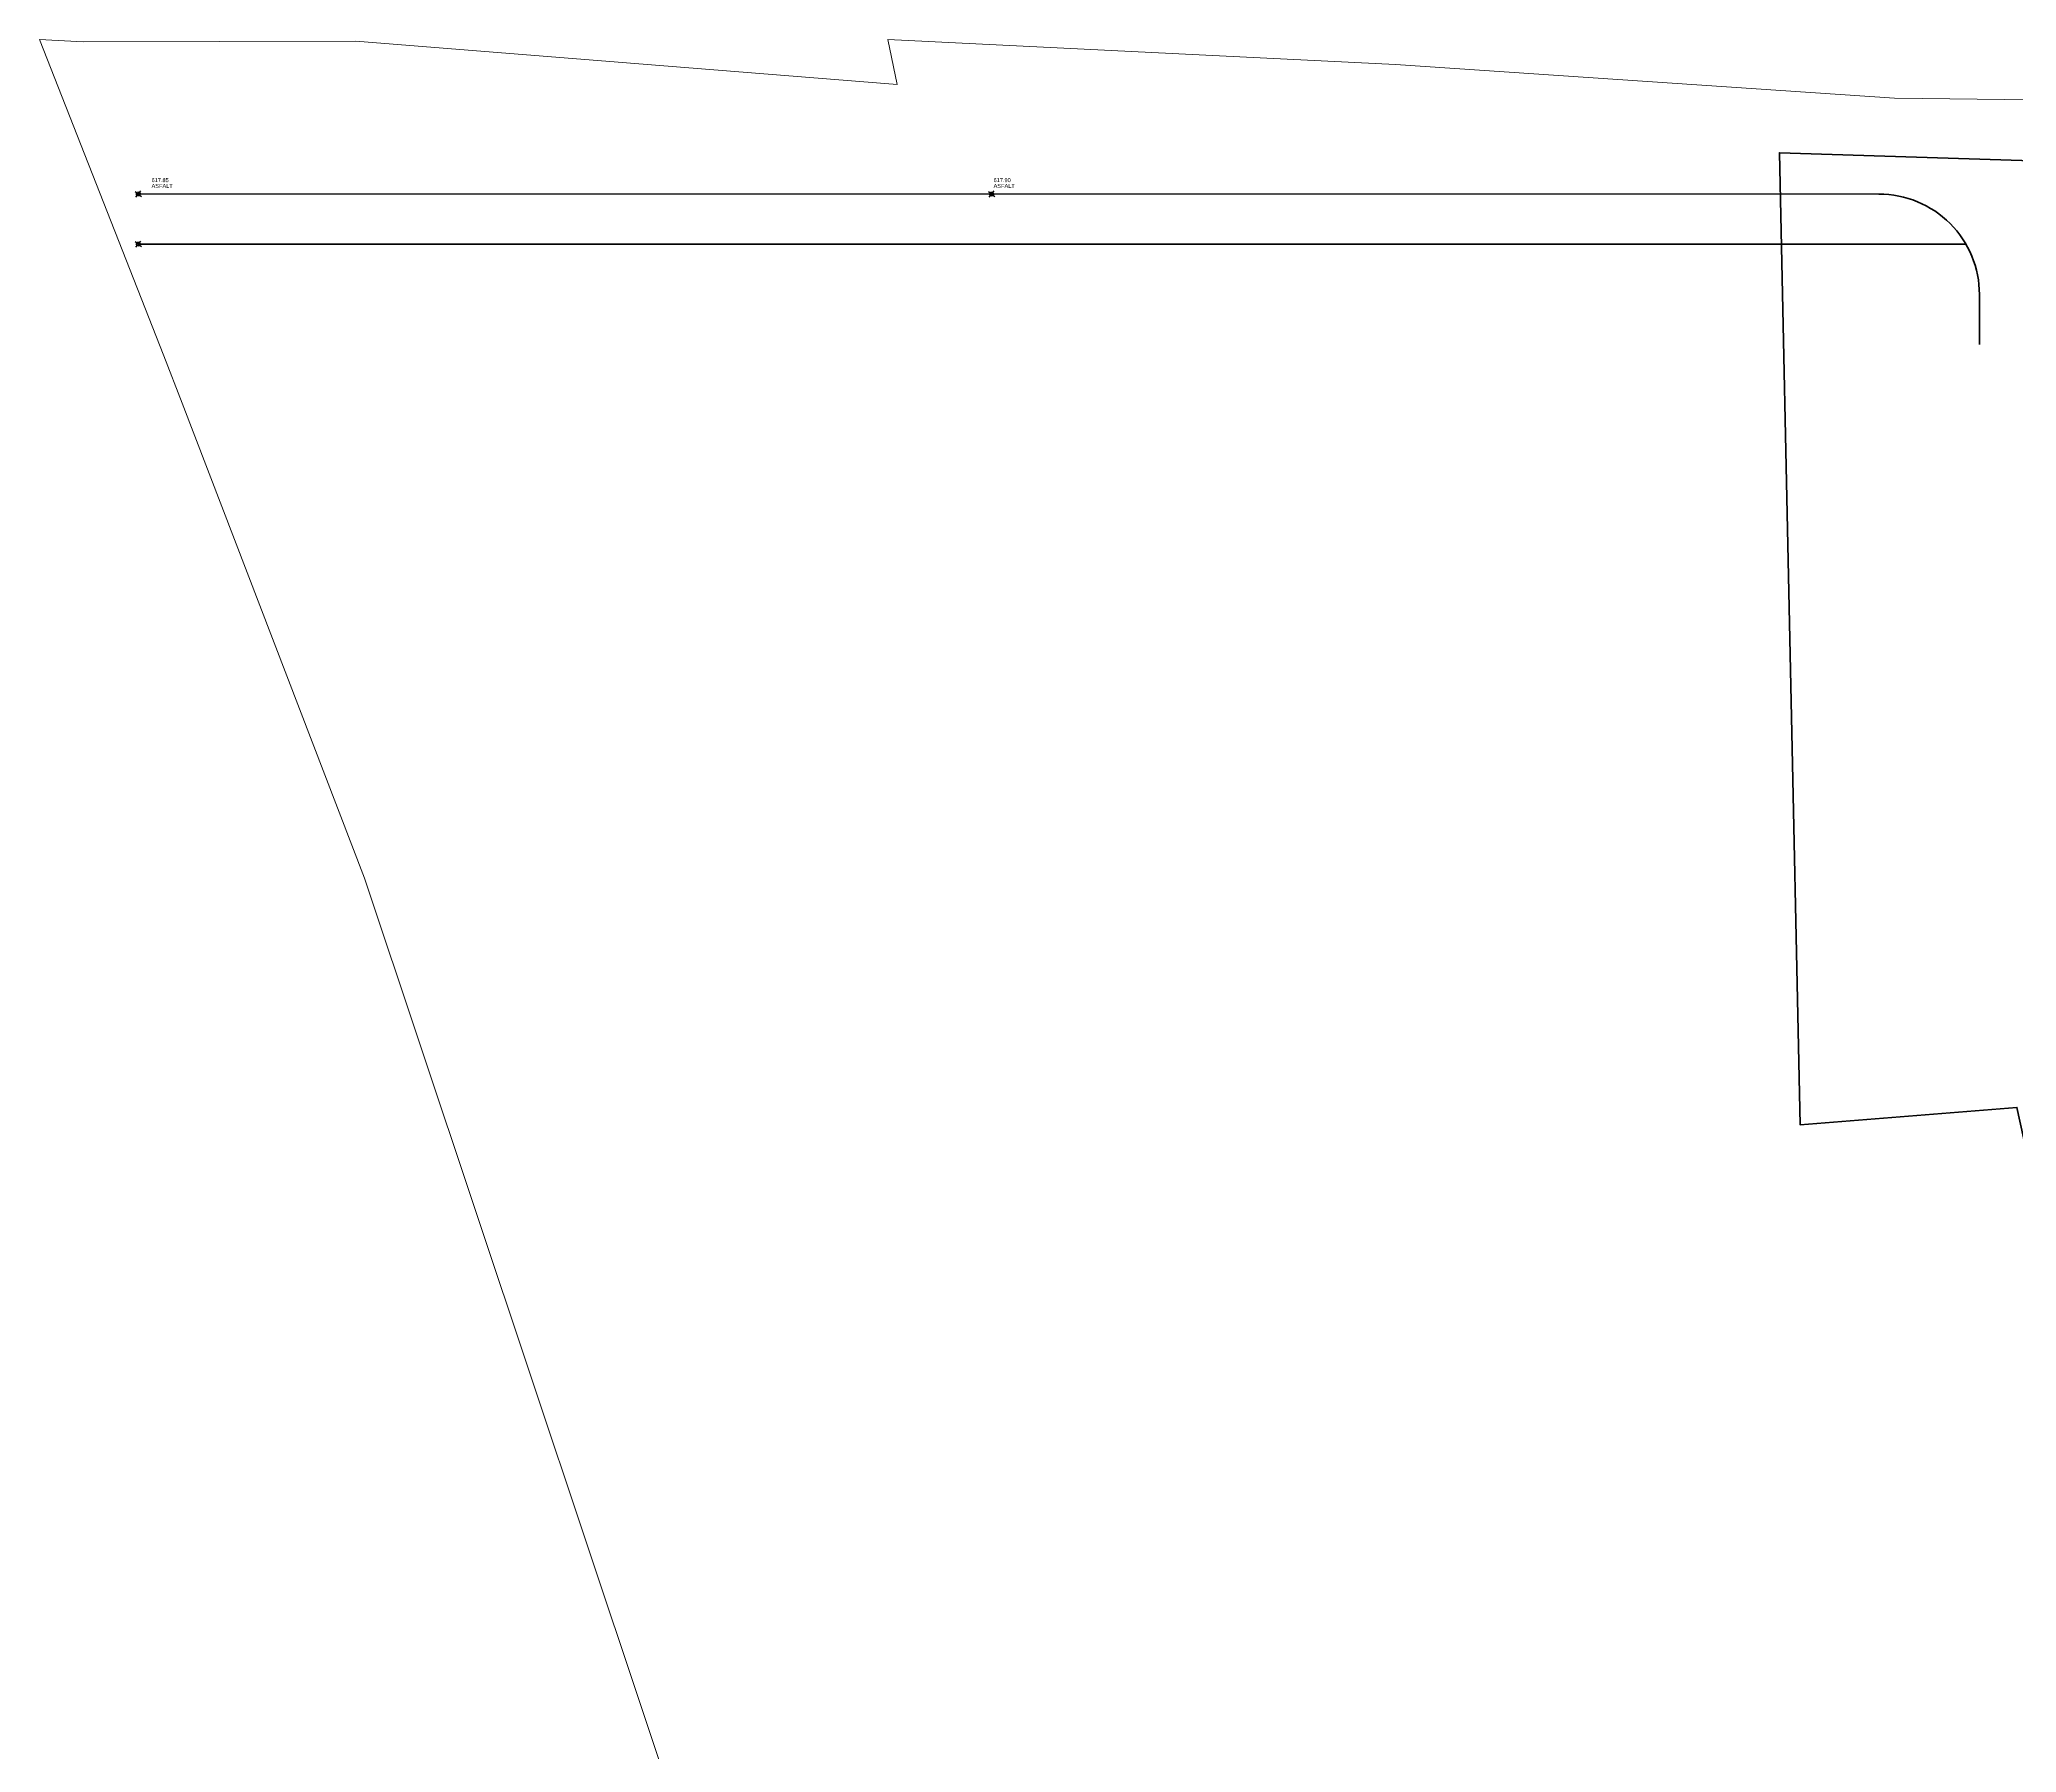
# Model space of a CAD drawing. Header units: millimetres. Extents: x 352490 to 502843, y -291772 to -106675.
# Drawn here: x 352490 to 411535, y -212665 to -161501 of the extents above; entities that cross this region are included whole.
import ezdxf

# ---------------------------------------------------------------- set-up
doc = ezdxf.new("R2010")
doc.units = ezdxf.units.MM
doc.header["$MEASUREMENT"] = 0
for name, color, linetype, lineweight in [('A - Rrugë_Pen_No__6', 5, 'Continuous', 35), ('Drawing & Figure_Pen_No__15', 214, 'Continuous', 25), ('Drawing & Figure_Pen_No__55', 214, 'Continuous', 25), ('Drawing & Figure_Pen_No__7', 7, 'Continuous', 35)]:
    doc.layers.add(name, color=color, linetype=linetype, lineweight=lineweight)
doc.layers.add('Drawing & Figure_Pen_No__251', color=7, linetype='Continuous', lineweight=13, true_color=0xe8e8e8)
doc.styles.add('GENERATED_STYLE_1', font='')
doc.styles.get('GENERATED_STYLE_1').set_extended_font_data('Arial')

msp = doc.modelspace()

# ---------------------------------------------------------------- linework, layer by layer
at = {"layer": 'A - Rrugë_Pen_No__6', "color": 5, "linetype": 'Continuous', "lineweight": 35, "flags": 128}
msp.add_lwpolyline([(410429, -170611), (410429, -169118, 0.414214), (407429, -166118), (355443, -166112)], format="xyb", dxfattribs=at)
msp.add_lwpolyline([(410022, -167618), (355442, -167612)], dxfattribs=at)
at = {"layer": 'Drawing & Figure_Pen_No__15', "color": 214, "linetype": 'Continuous', "lineweight": 25}
for p, q in [((355349, -166037), (355536, -166187)), ((355367, -166206), (355518, -166019)), ((380833, -166043), (381020, -166194)), ((380851, -166212), (381001, -166025)), ((355349, -167537), (355536, -167687)), ((355367, -167706), (355518, -167519))]:
    msp.add_line(p, q, dxfattribs=at)
for centre in [(355443, -166112), (380926, -166119), (355442, -167612)]:
    msp.add_circle(centre, 60, dxfattribs=at)
at = {"layer": 'Drawing & Figure_Pen_No__251', "color": 254, "linetype": 'Continuous', "lineweight": 13, "true_color": 0xe8e8e8, "flags": 128}
msp.add_lwpolyline([(373810, -221342), (362191, -186546), (356747, -172364), (356202, -170946), (352490, -161503), (353795, -161571), (361932, -161547), (378108, -162841), (377826, -161501), (392987, -162246), (407890, -163254), (415312, -163344), (435371, -163413), (435726, -165896)], dxfattribs=at)
at = {"layer": 'Drawing & Figure_Pen_No__7', "color": 7, "linetype": 'Continuous', "lineweight": 35}
msp.add_lwpolyline([(442519, -202385), (432316, -204867), (414982, -209083), (414922, -208759), (411546, -193397), (405077, -193922), (404454, -164882), (411691, -165117), (432003, -165606), (435726, -165896), (439315, -190981), (439887, -194978), (442165, -201579)], close=True, dxfattribs=at)

# ---------------------------------------------------------------- texts
at = {"layer": 'Drawing & Figure_Pen_No__55', "color": 214, "linetype": 'Continuous', "lineweight": 25, "char_height": 120, "attachment_point": 7, "style": 'GENERATED_STYLE_1'}
for s, insert in [('\\A1;{\\pql;\\fArial|b0|i0|c0|p34;ASFALT}', (355836, -165935)), ('\\A1;{\\pql;\\fArial|b0|i0|c0|p34;617.\\fArial|b0|i0|c0|p34;85}', (355836, -165763)), ('\\A1;{\\pql;\\fArial|b0|i0|c0|p34;ASFALT}', (380985, -165935)), ('\\A1;{\\pql;\\fArial|b0|i0|c0|p34;61\\fArial|b0|i0|c0|p34;7.90}', (380985, -165763))]:
    msp.add_mtext(s, dxfattribs=dict(at, insert=insert))

doc.saveas('drawing.dxf')
